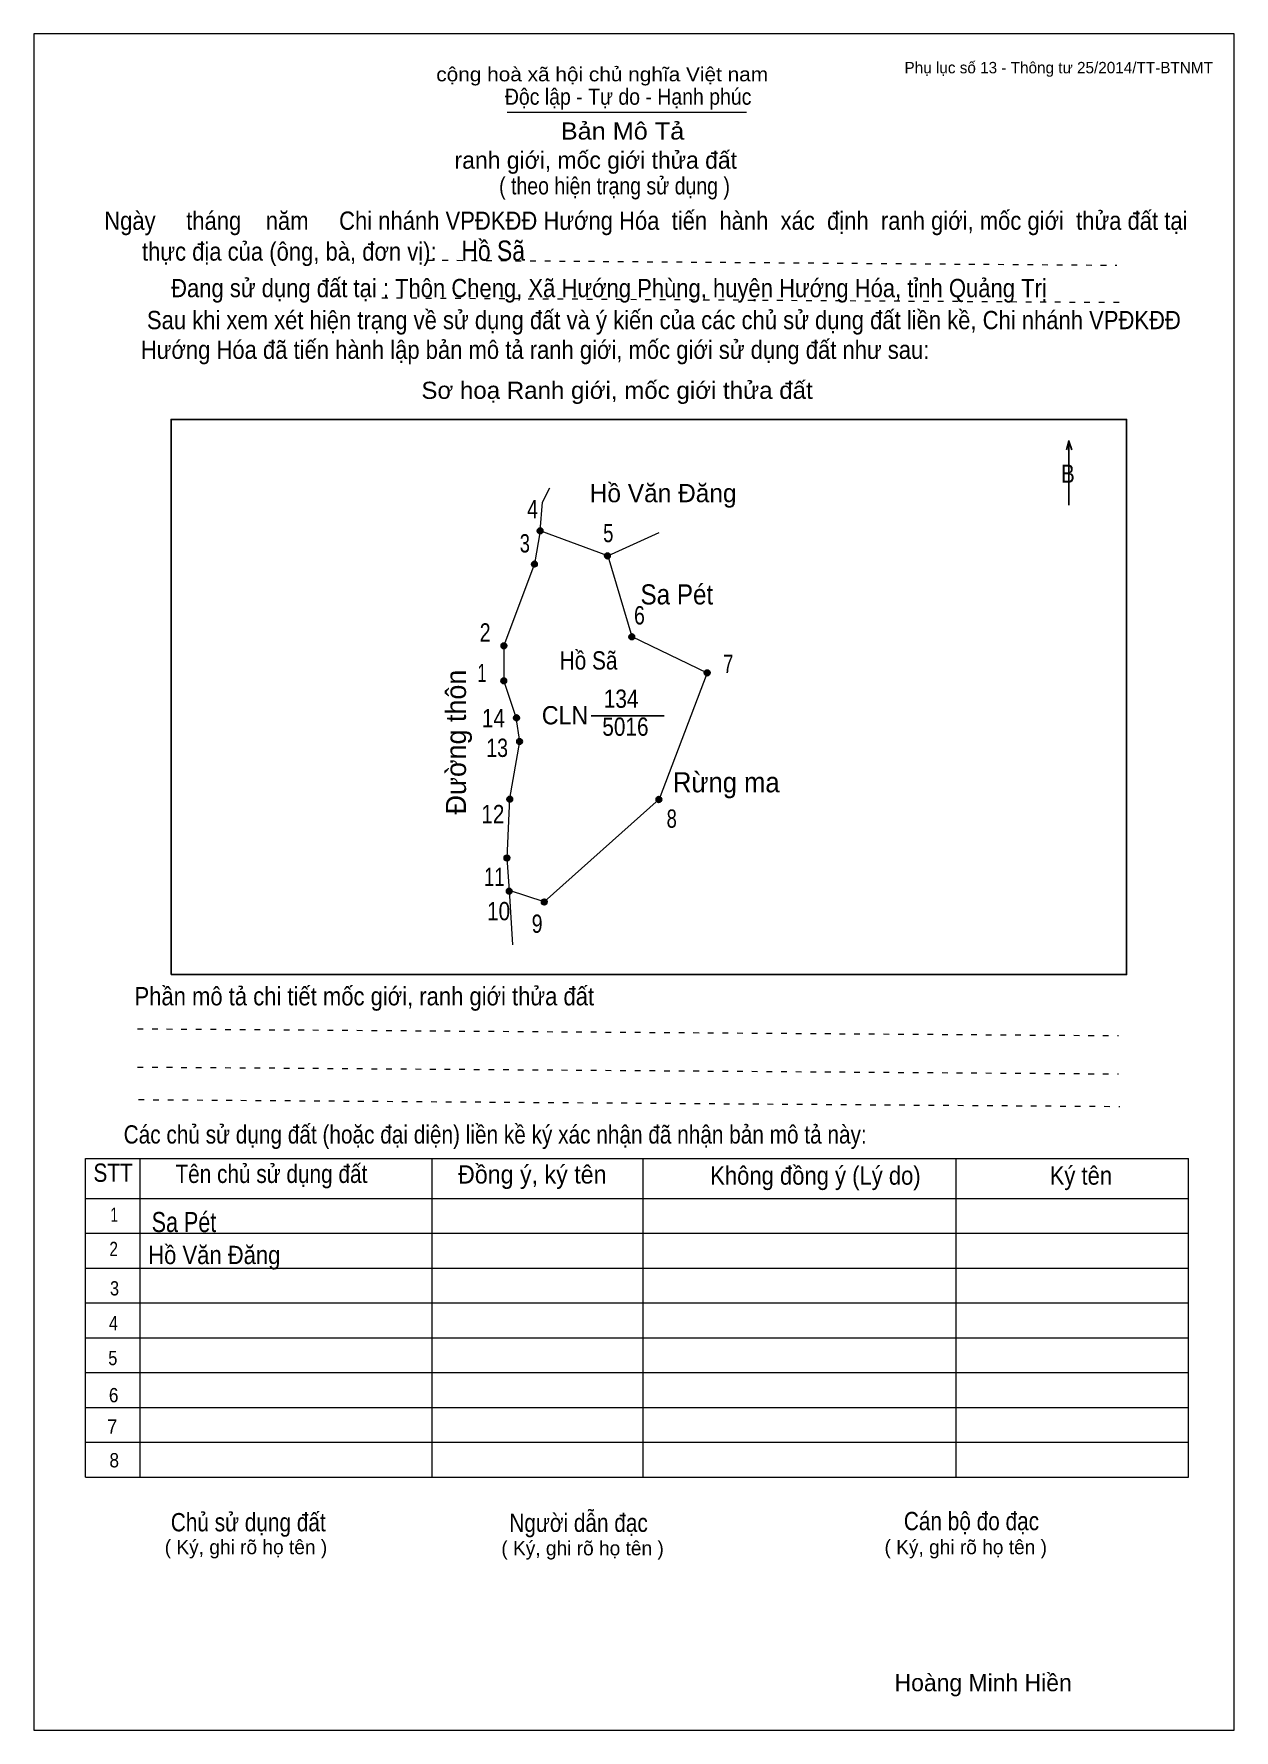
# Model space of a CAD drawing. Header units: centimetres. Extents: x 0 to 21, y 0 to 29.7.
import ezdxf
from ezdxf.enums import TextEntityAlignment as Align

# ---------------------------------------------------------------- set-up
doc = ezdxf.new("R2010")
doc.units = ezdxf.units.CM
doc.header["$LTSCALE"] = 0.13
doc.linetypes.add('DOTTED', pattern=[1.5, 0.3, -1.2])
for name, color, linetype, lineweight in [('1', 7, 'Continuous', 13), ('32', 7, 'Continuous', 25), ('33', 7, 'Continuous', 25), ('6', 7, 'Continuous', 13), ('62', 7, 'Continuous', 13)]:
    doc.layers.add(name, color=color, linetype=linetype, lineweight=lineweight)
doc.layers.add('34', color=7, linetype='Continuous')
doc.layers.add('63', color=7, linetype='Continuous')

msp = doc.modelspace()

# ---------------------------------------------------------------- hatches: boundary and pattern name
at = {"layer": '32'}
for points in [[(8.9058, 21, 1), (8.8058, 21, 1)], [(10.0854, 20.5598, 1), (9.9854, 20.5598, 1)], [(8.8066, 20.4179, 1), (8.7066, 20.4179, 1)], [(8.273, 18.9839, 1), (8.173, 18.9839, 1)], [(10.5107, 19.1444, 1), (10.4107, 19.1444, 1)], [(8.2704, 18.3733, 1), (8.1704, 18.3733, 1)], [(11.8302, 18.511, 1), (11.7302, 18.511, 1)], [(8.4936, 17.7263, 1), (8.3936, 17.7263, 1)], [(8.5474, 17.3104, 1), (8.4474, 17.3104, 1)], [(8.3754, 16.3023, 1), (8.2754, 16.3023, 1)], [(10.9857, 16.2944, 1), (10.8857, 16.2944, 1)], [(8.3268, 15.2705, 1), (8.2268, 15.2705, 1)], [(8.3675, 14.6916, 1), (8.2675, 14.6916, 1)], [(8.9802, 14.5, 1), (8.8802, 14.5, 1)]]:
    msp.add_hatch(color=256, dxfattribs=at).paths.add_polyline_path(points)

# ---------------------------------------------------------------- linework, layer by layer
at = {"layer": '1'}
msp.add_lwpolyline([(21, 0), (21, 29.7), (0, 29.7), (0, 0)], close=True, dxfattribs=at)
at = {"layer": '32'}
for centre in [(8.8558, 21), (10.0354, 20.5598), (8.7566, 20.4179), (8.223, 18.9839), (10.4607, 19.1444), (8.2204, 18.3733), (11.7802, 18.511), (8.4436, 17.7263), (8.4974, 17.3104), (8.3254, 16.3023), (10.9357, 16.2944), (8.2768, 15.2705), (8.3175, 14.6916), (8.9302, 14.5)]:
    msp.add_circle(centre, 0.05, dxfattribs=at)
at = {"layer": '33'}
msp.add_line((9.75, 17.76), (11.03, 17.76), dxfattribs=at)
at = {"layer": '6'}
for p, q in [((10.04, 20.56), (8.86, 21)), ((10.04, 20.56), (10.94, 20.97)), ((8.38, 13.75), (8.32, 14.7))]:
    msp.add_line(p, q, dxfattribs=at)
for points in [[(8.86, 21), (8.9, 21.5), (9.03, 21.75)], [(8.86, 21), (8.76, 20.42), (8.22, 18.99), (8.22, 18.38)], [(10.04, 20.56), (10.46, 19.15), (11.78, 18.51)], [(11.78, 18.51), (10.94, 16.3), (8.93, 14.5), (8.32, 14.7)], [(8.32, 14.7), (8.28, 15.27), (8.33, 16.31), (8.5, 17.31), (8.44, 17.73), (8.22, 18.38)]]:
    msp.add_lwpolyline(points, dxfattribs=at)
at = {"layer": '62'}
for p, q in [((8.28, 28.33), (12.47, 28.33)), ((0.9, 10.01), (20.2, 10.01)), ((0.9, 4.43), (0.9, 10.01)), ((1.86, 4.43), (1.86, 10.01)), ((6.97, 4.43), (6.97, 9.99)), ((10.66, 4.43), (10.66, 9.99)), ((16.14, 4.43), (16.14, 10.01)), ((20.2, 4.43), (20.2, 10.01)), ((0.9, 9.31), (20.2, 9.31)), ((0.9, 8.7), (20.2, 8.7)), ((0.9, 8.09), (20.2, 8.09)), ((0.9, 7.48), (20.2, 7.48)), ((0.9, 6.87), (20.2, 6.87)), ((0.9, 6.26), (20.2, 6.26)), ((0.9, 5.65), (20.2, 5.65)), ((0.9, 5.04), (20.2, 5.04)), ((0.9, 4.43), (20.2, 4.43))]:
    msp.add_line(p, q, dxfattribs=at)
at = {"layer": '62', "linetype": 'DOTTED'}
for p, q in [((6.89, 25.74), (18.95, 25.65)), ((6.09, 25.08), (19.04, 25)), ((1.81, 12.28), (18.98, 12.16)), ((1.81, 11.61), (18.98, 11.49)), ((1.83, 11.04), (19, 10.92))]:
    msp.add_line(p, q, dxfattribs=at)
at = {"layer": '62', "lineweight": 25}
for p, q in [((18.11, 22.58), (18.11, 21.45)), ((18.11, 22.57), (18.07, 22.42)), ((18.11, 22.57), (18.16, 22.42))]:
    msp.add_line(p, q, dxfattribs=at)
msp.add_lwpolyline([(2.4, 13.23), (19.12, 13.23), (19.12, 22.95), (2.4, 22.95)], close=True, dxfattribs=at)

# ---------------------------------------------------------------- texts
at = {"layer": '32'}
for s, width, p in [('4', 0.8, (8.725, 21.22)), ('5', 0.75, (10.05, 20.8)), ('3', 0.75, (8.59, 20.62)), ('6', 0.8, (10.595, 19.36)), ('2', 0.8, (7.895, 19.06)), ('7', 0.75, (12.15, 18.51)), ('1', 0.65, (7.84, 18.35)), ('14', 0.85, (8.04, 17.56)), ('13', 0.8, (8.105, 17.04)), ('12', 0.85, (8.03, 15.88)), ('8', 0.75, (11.16, 15.8)), ('11', 0.75, (8.055, 14.78)), ('10', 0.85, (8.13, 14.18)), ('9', 0.8, (8.805, 13.96))]:
    msp.add_text(s, height=0.32, dxfattribs=dict(at, width=width)).set_placement(p, align=Align.CENTER)
at = {"layer": '33'}
msp.add_text('Hồ Văn Đăng', height=0.32, dxfattribs=at).set_placement((11.01, 21.5), align=Align.CENTER)
for s, height, width, p in [('Sa Pét', 0.352, 0.9, (11.25, 19.71)), ('134', 0.32, 0.85, (10.275, 17.9)), ('5016', 0.32, 0.85, (10.35, 17.41)), ('Rừng ma', 0.352, 0.95, (12.115, 16.42))]:
    msp.add_text(s, height=height, dxfattribs=dict(at, width=width)).set_placement(p, align=Align.CENTER)
msp.add_text('Đường thôn', height=0.352, rotation=90, dxfattribs=at).set_placement((7.56, 17.3), align=Align.CENTER)
at = {"layer": '33', "width": 0.95}
msp.add_text('CLN', height=0.32, dxfattribs=at).set_placement((9.7, 17.61), align=Align.RIGHT)
at = {"layer": '34'}
for s, height, width, p in [('Hồ Sã', 0.352, 0.85, (7.48, 25.73)), ('Hồ Sã', 0.32, 0.85, (9.2, 18.57)), ('Sa Pét', 0.352, 0.8, (2.06, 8.72)), ('Hồ Văn Đăng', 0.32, 0.9, (2, 8.16))]:
    msp.add_text(s, height=height, dxfattribs=dict(at, width=width)).set_placement(p)
at = {"layer": '62'}
for s, height, width, p in [('cộng hoà xã hội chủ nghĩa Việt nam', 0.2474, 1.1, (7.04, 28.87)), ('Độc lập - Tự do - Hạnh phúc', 0.2828, 0.9, (8.24, 28.46)), ('Bản Mô Tả', 0.3, 1.1, (9.22, 27.85)), ('( theo hiện trạng sử dụng )', 0.3, 0.85, (8.14, 26.89)), ('Ngày     tháng    năm     Chi nhánh VPĐKĐĐ Hướng Hóa  tiến  hành  xác  định  ranh giới, mốc giới  thửa đất tại ', 0.32, 0.9, (1.23, 26.27)), ('thực địa của (ông, bà, đơn vị): ', 0.32, 0.9, (1.89, 25.73)), ('Đang sử dụng đất tại : Thôn Cheng, Xã Hướng Phùng, huyện Hướng Hóa, tỉnh Quảng Trị', 0.32, 0.9, (2.4, 25.09)), (' Sau khi xem xét hiện trạng về sử dụng đất và ý kiến của các chủ sử dụng đất liền kề, Chi nhánh VPĐKĐĐ ', 0.32, 0.9, (1.87, 24.53)), ('Hướng Hóa đã tiến hành lập bản mô tả ranh giới, mốc giới sử dụng đất như sau:', 0.32, 0.9, (1.87, 24.01)), ('Sơ hoạ Ranh giới, mốc giới thửa đất', 0.3, 1.05, (6.78, 23.31)), ('B', 0.32, 0.85, (17.97, 21.84)), ('Phần mô tả chi tiết mốc giới, ranh giới thửa đất ', 0.32, 0.9, (1.76, 12.69)), ('Các chủ sử dụng đất (hoặc đại diện) liền kề ký xác nhận đã nhận bản mô tả này:', 0.32, 0.85, (1.57, 10.27))]:
    msp.add_text(s, height=height, dxfattribs=dict(at, width=width)).set_placement(p)
msp.add_text('ranh giới, mốc giới thửa đất', height=0.3, dxfattribs=at).set_placement((7.36, 27.34))
for s, height, width, p in [('STT', 0.32, 0.85, (1.385, 9.6)), ('Tên chủ sử dụng đất', 0.32, 0.85, (4.155, 9.58)), ('Đồng ý, ký tên', 0.32, 0.95, (8.72, 9.57)), ('Không đồng ý (Lý do)', 0.32, 0.9, (13.675, 9.55)), ('Ký tên', 0.32, 0.9, (18.32, 9.55)), ('1', 0.25, 0.7, (1.405, 8.9)), ('2', 0.25, 0.8, (1.395, 8.3)), ('3', 0.25, 0.85, (1.41, 7.61)), ('4', 0.25, 0.85, (1.39, 7)), ('5', 0.25, 0.85, (1.38, 6.39)), ('6', 0.25, 0.9, (1.395, 5.74)), ('7', 0.25, 0.95, (1.37, 5.19)), ('8', 0.25, 0.9, (1.405, 4.6)), ('Người dẫn đạc', 0.32, 0.85, (9.53, 3.47)), ('Chủ sử dụng đất', 0.32, 0.85, (3.75, 3.48)), ('Cán bộ đo đạc', 0.32, 0.85, (16.405, 3.5))]:
    msp.add_text(s, height=height, dxfattribs=dict(at, width=width)).set_placement(p, align=Align.CENTER)
for p in [(3.71, 3.08), (9.6, 3.06), (16.305, 3.08)]:
    msp.add_text('( Ký, ghi rõ họ tên )', height=0.25, dxfattribs=at).set_placement(p, align=Align.CENTER)
at = {"layer": '63'}
msp.add_text('Phụ lục số 13 - Thông tư 25/2014/TT-BTNMT', height=0.2, dxfattribs=at).set_placement((20.63, 29.01), align=Align.RIGHT)
msp.add_text('Hoàng Minh Hiền', height=0.3, dxfattribs=at).set_placement((16.61, 0.68), align=Align.CENTER)

doc.saveas('drawing.dxf')
